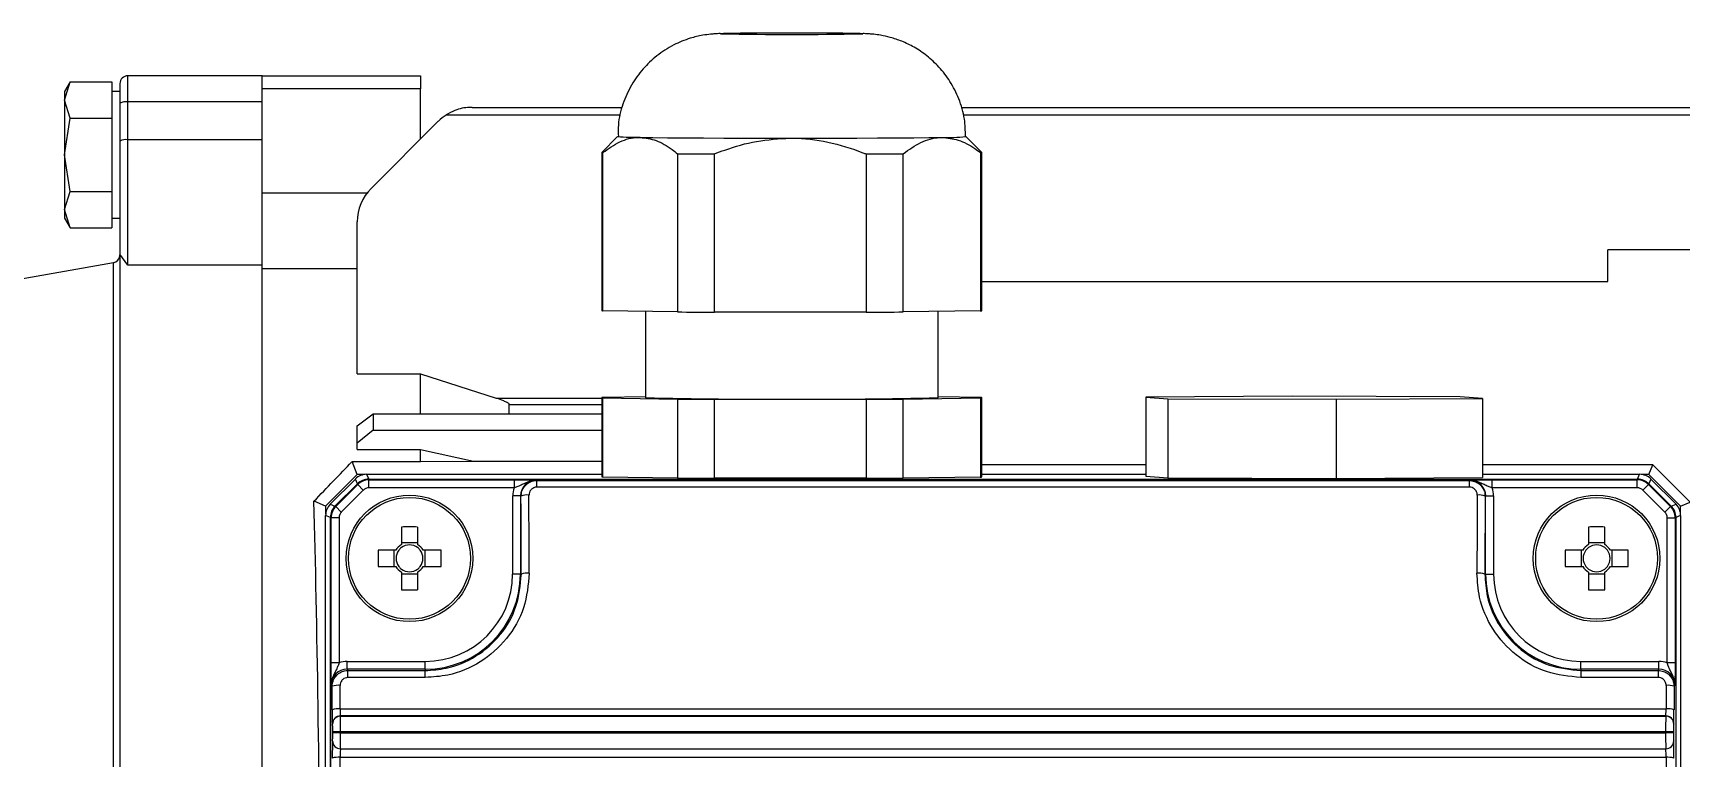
# Model space of a CAD drawing. Header units: centimetres. Extents: x 470464 to 524273, y 49611 to 59074.
# Drawn here: x 508253.36 to 508263.77, y 50602.15 to 50606.73 of the extents above; entities that cross this region are included whole.
import ezdxf

# ---------------------------------------------------------------- set-up
doc = ezdxf.new("R2010")
doc.units = ezdxf.units.CM
doc.header["$MEASUREMENT"] = 0
doc.layers.add('S-COLS-CONC', color=4, linetype='Continuous', lineweight=40)
doc.layers.add('vinç', color=7, linetype='Continuous')

# ---------------------------------------------------------------- blocks, each defined once
blk = doc.blocks.new('tyrhjutry5wjtuydhtsr')
at = {"color": 2, "linetype": 'Continuous', "lineweight": 25}
for p, q in [((71814.555, 30600.166), (71814.563, 30600.167)), ((71809.918, 30599.737), (71809.918, 30599.902)), ((71810.768, 30599.902), (71809.918, 30599.902)), ((71810.768, 30599.902), (71811.768, 30599.902)), ((71810.768, 30599.819), (71810.768, 30599.902)), ((71811.768, 30599.902), (71811.768, 30599.819)), ((71809.518, 30599.748), (71809.554, 30599.864)), ((71809.554, 30599.864), (71809.518, 30599.802)), ((71809.518, 30599.802), (71809.518, 30599.748)), ((71809.554, 30599.864), (71809.818, 30599.864)), ((71809.818, 30599.864), (71809.818, 30599.748)), ((71809.868, 30599.802), (71809.818, 30599.802)), ((71811.768, 30599.819), (71810.768, 30599.819)), ((71810.768, 30599.498), (71810.768, 30599.819)), ((71811.768, 30599.502), (71811.768, 30599.819)), ((71809.554, 30599.633), (71809.518, 30599.748)), ((71809.518, 30599.748), (71809.518, 30599.402)), ((71809.818, 30599.748), (71809.818, 30599.633)), ((71809.868, 30599.728), (71809.868, 30599.489)), ((71809.918, 30599.498), (71809.918, 30599.737)), ((71810.768, 30599.737), (71809.918, 30599.737)), ((71810.768, 30599.498), (71810.768, 30599.737)), ((71812.093, 30599.702), (71813.042, 30599.702)), ((71815.183, 30599.702), (71822.244, 30599.702)), ((71809.518, 30599.402), (71809.554, 30599.633)), ((71809.554, 30599.633), (71809.818, 30599.633)), ((71809.818, 30599.633), (71809.818, 30599.402)), ((71811.456, 30599.19), (71811.88, 30599.614)), ((71811.929, 30599.654), (71813.031, 30599.654)), ((71815.197, 30599.654), (71822.407, 30599.654)), ((71809.918, 30598.705), (71809.918, 30599.498)), ((71809.918, 30599.498), (71810.768, 30599.498)), ((71810.768, 30598.705), (71810.768, 30599.498)), ((71813.013, 30599.517), (71812.913, 30599.417)), ((71815.313, 30599.417), (71815.213, 30599.517)), ((71809.554, 30599.171), (71809.518, 30599.402)), ((71809.518, 30599.402), (71809.518, 30599.056)), ((71809.818, 30599.402), (71809.818, 30599.171)), ((71812.913, 30599.417), (71812.913, 30598.417)), ((71812.92, 30598.416), (71812.92, 30599.416)), ((71813.392, 30599.409), (71813.392, 30598.409)), ((71813.624, 30598.408), (71813.624, 30599.408)), ((71814.583, 30599.408), (71814.583, 30598.408)), ((71814.817, 30598.409), (71814.817, 30599.409)), ((71815.305, 30599.416), (71815.305, 30598.416)), ((71815.313, 30598.417), (71815.313, 30599.417)), ((71809.518, 30599.056), (71809.554, 30599.171)), ((71809.554, 30599.171), (71809.818, 30599.171)), ((71809.818, 30599.171), (71809.818, 30599.056)), ((71810.768, 30599.161), (71811.431, 30599.161)), ((71809.554, 30598.94), (71809.518, 30599.056)), ((71809.518, 30599.056), (71809.518, 30599.002)), ((71809.818, 30599.056), (71809.818, 30598.94)), ((71809.518, 30599.002), (71809.554, 30598.94)), ((71809.818, 30599.002), (71809.868, 30599.002)), ((71811.368, 30598.018), (71811.368, 30598.978)), ((71809.554, 30598.94), (71809.818, 30598.94)), ((71809.918, 30598.705), (71809.868, 30598.774)), ((71809.868, 30598.774), (71809.868, 30594.312)), ((71819.268, 30598.602), (71819.268, 30598.802)), ((71821.068, 30598.802), (71819.268, 30598.802)), ((71809.827, 30598.72), (71809.099, 30598.591)), ((71809.827, 30593.502), (71809.827, 30598.72)), ((71810.768, 30598.705), (71809.918, 30598.705)), ((71810.768, 30594.6), (71810.768, 30598.705)), ((71811.368, 30598.681), (71810.768, 30598.681)), ((71815.313, 30598.602), (71819.268, 30598.602)), ((71813.392, 30598.409), (71812.92, 30598.416)), ((71813.188, 30598.412), (71813.188, 30597.867)), ((71814.583, 30598.408), (71813.624, 30598.408)), ((71815.305, 30598.416), (71814.817, 30598.409)), ((71815.038, 30597.867), (71815.038, 30598.412)), ((71811.368, 30598.018), (71811.768, 30598.018)), ((71811.768, 30597.766), (71811.768, 30598.018)), ((71811.768, 30598.018), (71812.246, 30597.865)), ((71812.246, 30597.865), (71812.913, 30597.865)), ((71812.328, 30597.766), (71812.328, 30597.825)), ((71812.328, 30597.825), (71812.913, 30597.825)), ((71812.913, 30597.867), (71812.913, 30597.367)), ((71812.92, 30597.866), (71813.392, 30597.859)), ((71812.92, 30597.366), (71812.92, 30597.866)), ((71813.188, 30597.872), (71812.922, 30597.868)), ((71813.392, 30597.859), (71813.392, 30597.359)), ((71813.624, 30597.858), (71814.583, 30597.858)), ((71813.624, 30597.358), (71813.624, 30597.858)), ((71814.583, 30597.858), (71814.583, 30597.358)), ((71814.817, 30597.859), (71815.305, 30597.866)), ((71814.817, 30597.359), (71814.817, 30597.859)), ((71815.307, 30597.868), (71815.038, 30597.872)), ((71815.305, 30597.866), (71815.305, 30597.366)), ((71815.313, 30597.367), (71815.313, 30597.867)), ((71817.274, 30597.877), (71816.351, 30597.871)), ((71816.351, 30597.871), (71816.49, 30597.861)), ((71816.351, 30597.871), (71816.351, 30597.371)), ((71816.49, 30597.861), (71817.553, 30597.857)), ((71816.49, 30597.861), (71816.49, 30597.361)), ((71818.336, 30597.873), (71817.274, 30597.877)), ((71817.553, 30597.857), (71818.476, 30597.863)), ((71817.553, 30597.857), (71817.553, 30597.357)), ((71818.476, 30597.863), (71818.336, 30597.873)), ((71818.476, 30597.863), (71818.476, 30597.363)), ((71811.368, 30597.69), (71811.468, 30597.766)), ((71811.468, 30597.766), (71811.468, 30597.661)), ((71811.468, 30597.766), (71812.913, 30597.766)), ((71811.368, 30597.58), (71811.368, 30597.69)), ((71811.468, 30597.661), (71811.368, 30597.58)), ((71811.468, 30597.661), (71812.913, 30597.661)), ((71811.368, 30597.539), (71811.368, 30597.58)), ((71811.368, 30597.539), (71811.768, 30597.539)), ((71811.768, 30597.463), (71811.768, 30597.539)), ((71811.768, 30597.539), (71812.102, 30597.467)), ((71811.368, 30597.382), (71811.168, 30597.182)), ((71811.368, 30597.382), (71811.335, 30597.463)), ((71811.335, 30597.463), (71811.768, 30597.463)), ((71811.417, 30597.382), (71811.368, 30597.382)), ((71811.427, 30597.383), (71811.44, 30597.352)), ((71811.427, 30597.383), (71812.913, 30597.383)), ((71811.768, 30597.463), (71812.102, 30597.467)), ((71812.102, 30597.467), (71812.913, 30597.467)), ((71816.351, 30597.442), (71815.313, 30597.442)), ((71815.313, 30597.383), (71816.351, 30597.383)), ((71819.553, 30597.442), (71818.476, 30597.442)), ((71818.476, 30597.383), (71819.47, 30597.383)), ((71819.457, 30597.352), (71819.47, 30597.383)), ((71819.528, 30597.382), (71819.48, 30597.382)), ((71819.528, 30597.382), (71819.553, 30597.442)), ((71819.728, 30597.182), (71819.528, 30597.382)), ((71819.789, 30597.207), (71819.553, 30597.442)), ((71811.197, 30597.194), (71811.356, 30597.353)), ((71811.227, 30597.181), (71811.369, 30597.323)), ((71811.228, 30597.181), (71811.369, 30597.323)), ((71811.232, 30597.179), (71811.371, 30597.318)), ((71811.406, 30597.283), (71811.267, 30597.144)), ((71811.369, 30597.323), (71811.356, 30597.353)), ((71811.371, 30597.318), (71811.369, 30597.323)), ((71811.369, 30597.323), (71811.369, 30597.323)), ((71811.406, 30597.283), (71811.371, 30597.318)), ((71811.44, 30597.352), (71811.442, 30597.348)), ((71811.44, 30597.352), (71819.457, 30597.352)), ((71811.44, 30597.352), (71819.457, 30597.352)), ((71811.44, 30597.352), (71811.44, 30597.352)), ((71811.442, 30597.348), (71812.359, 30597.348)), ((71811.442, 30597.298), (71811.442, 30597.348)), ((71812.359, 30597.298), (71811.442, 30597.298)), ((71812.359, 30597.348), (71812.359, 30597.298)), ((71812.5, 30597.346), (71812.502, 30597.344)), ((71812.502, 30597.302), (71812.502, 30597.344)), ((71812.502, 30597.344), (71818.394, 30597.344)), ((71818.394, 30597.302), (71812.502, 30597.302)), ((71813.392, 30597.359), (71812.92, 30597.366)), ((71814.583, 30597.358), (71813.624, 30597.358)), ((71815.305, 30597.366), (71814.817, 30597.359)), ((71816.351, 30597.371), (71816.49, 30597.361)), ((71816.49, 30597.361), (71817.553, 30597.357)), ((71817.553, 30597.357), (71818.476, 30597.363)), ((71818.394, 30597.344), (71818.397, 30597.346)), ((71818.394, 30597.302), (71818.394, 30597.344)), ((71818.538, 30597.348), (71819.455, 30597.348)), ((71818.538, 30597.298), (71818.538, 30597.348)), ((71819.455, 30597.298), (71818.538, 30597.298)), ((71819.455, 30597.348), (71819.457, 30597.352)), ((71819.455, 30597.298), (71819.455, 30597.348)), ((71819.457, 30597.352), (71819.457, 30597.352)), ((71819.49, 30597.283), (71819.526, 30597.318)), ((71819.629, 30597.144), (71819.49, 30597.283)), ((71819.528, 30597.323), (71819.526, 30597.318)), ((71819.526, 30597.318), (71819.665, 30597.179)), ((71819.527, 30597.323), (71819.528, 30597.323)), ((71819.54, 30597.353), (71819.528, 30597.323)), ((71819.528, 30597.323), (71819.669, 30597.181)), ((71819.528, 30597.323), (71819.669, 30597.181)), ((71819.54, 30597.353), (71819.7, 30597.194)), ((71811.168, 30597.182), (71811.095, 30597.213)), ((71811.168, 30597.182), (71811.168, 30597.134)), ((71811.197, 30597.194), (71811.227, 30597.181)), ((71811.227, 30597.181), (71811.227, 30597.181)), ((71811.228, 30597.181), (71811.232, 30597.179)), ((71811.267, 30597.144), (71811.232, 30597.179)), ((71812.4, 30597.246), (71812.35, 30597.246)), ((71812.35, 30596.752), (71812.35, 30597.246)), ((71812.4, 30597.246), (71812.4, 30596.752)), ((71812.403, 30597.244), (71812.4, 30597.246)), ((71818.497, 30597.246), (71818.494, 30597.244)), ((71818.497, 30596.752), (71818.497, 30597.246)), ((71818.497, 30597.246), (71818.547, 30597.246)), ((71818.547, 30597.246), (71818.547, 30596.752)), ((71819.629, 30597.144), (71819.665, 30597.179)), ((71819.665, 30597.179), (71819.669, 30597.181)), ((71819.669, 30597.181), (71819.7, 30597.194)), ((71819.669, 30597.181), (71819.669, 30597.181)), ((71819.728, 30597.182), (71819.789, 30597.207)), ((71819.728, 30597.134), (71819.728, 30597.182)), ((71811.198, 30597.111), (71811.168, 30597.123)), ((71811.168, 30589.081), (71811.168, 30597.123)), ((71811.203, 30597.109), (71811.198, 30597.111)), ((71811.198, 30597.111), (71811.198, 30589.093)), ((71811.198, 30589.093), (71811.198, 30597.111)), ((71811.198, 30597.111), (71811.198, 30597.111)), ((71811.203, 30596.192), (71811.203, 30597.109)), ((71811.253, 30597.109), (71811.203, 30597.109)), ((71811.253, 30597.109), (71811.253, 30596.192)), ((71819.644, 30596.192), (71819.644, 30597.109)), ((71819.644, 30597.109), (71819.694, 30597.109)), ((71819.698, 30597.111), (71819.694, 30597.109)), ((71819.694, 30597.109), (71819.694, 30596.192)), ((71819.698, 30597.111), (71819.698, 30589.093)), ((71819.699, 30597.111), (71819.698, 30597.111)), ((71819.729, 30597.123), (71819.699, 30597.111)), ((71819.699, 30597.111), (71819.699, 30589.093)), ((71819.729, 30597.123), (71819.729, 30589.081)), ((71811.647, 30597.05), (71811.647, 30596.939)), ((71811.75, 30596.939), (71811.75, 30597.05)), ((71819.147, 30597.05), (71819.147, 30596.939)), ((71819.25, 30596.939), (71819.25, 30597.05)), ((71811.612, 30596.904), (71811.5, 30596.904)), ((71811.6, 30596.904), (71811.6, 30596.801)), ((71811.75, 30596.95), (71811.647, 30596.95)), ((71811.897, 30596.904), (71811.785, 30596.904)), ((71811.797, 30596.801), (71811.797, 30596.904)), ((71819.112, 30596.904), (71819, 30596.904)), ((71819.1, 30596.904), (71819.1, 30596.801)), ((71819.25, 30596.95), (71819.147, 30596.95)), ((71819.397, 30596.904), (71819.285, 30596.904)), ((71819.297, 30596.801), (71819.297, 30596.904)), ((71811.5, 30596.801), (71811.612, 30596.801)), ((71811.647, 30596.765), (71811.647, 30596.654)), ((71811.75, 30596.654), (71811.75, 30596.765)), ((71811.785, 30596.801), (71811.897, 30596.801)), ((71819, 30596.801), (71819.112, 30596.801)), ((71819.147, 30596.765), (71819.147, 30596.654)), ((71819.25, 30596.654), (71819.25, 30596.765)), ((71819.285, 30596.801), (71819.397, 30596.801)), ((71811.647, 30596.754), (71811.75, 30596.754)), ((71812.4, 30596.752), (71812.35, 30596.752)), ((71812.4, 30596.752), (71812.405, 30596.752)), ((71818.497, 30596.752), (71818.492, 30596.752)), ((71818.497, 30596.752), (71818.547, 30596.752)), ((71819.147, 30596.754), (71819.25, 30596.754)), ((71811.253, 30596.192), (71811.203, 30596.192)), ((71811.304, 30596.151), (71811.304, 30596.201)), ((71811.304, 30596.201), (71811.798, 30596.201)), ((71811.304, 30596.151), (71811.309, 30596.143)), ((71811.798, 30596.151), (71811.304, 30596.151)), ((71811.309, 30596.099), (71811.309, 30596.143)), ((71811.309, 30596.143), (71811.798, 30596.143)), ((71811.798, 30596.151), (71811.798, 30596.201)), ((71811.798, 30596.151), (71811.798, 30596.143)), ((71811.798, 30596.099), (71811.798, 30596.143)), ((71819.098, 30596.151), (71819.098, 30596.201)), ((71819.098, 30596.201), (71819.592, 30596.201)), ((71819.098, 30596.151), (71819.098, 30596.143)), ((71819.592, 30596.151), (71819.098, 30596.151)), ((71819.098, 30596.143), (71819.098, 30596.099)), ((71819.098, 30596.143), (71819.587, 30596.143)), ((71819.587, 30596.143), (71819.592, 30596.151)), ((71819.587, 30596.143), (71819.587, 30596.099)), ((71819.592, 30596.151), (71819.592, 30596.201)), ((71819.694, 30596.192), (71819.644, 30596.192)), ((71811.209, 30596.043), (71811.204, 30596.051)), ((71811.798, 30596.099), (71811.309, 30596.099)), ((71819.587, 30596.099), (71819.098, 30596.099)), ((71819.692, 30596.051), (71819.687, 30596.043)), ((71811.26, 30595.901), (71819.637, 30595.901)), ((71811.261, 30595.856), (71811.262, 30595.855)), ((71819.635, 30595.856), (71811.261, 30595.856)), ((71811.262, 30595.855), (71819.635, 30595.855)), ((71819.635, 30595.855), (71819.635, 30595.856)), ((71811.212, 30595.805), (71811.211, 30595.806)), ((71811.213, 30595.749), (71811.213, 30595.755)), ((71811.263, 30595.755), (71811.213, 30595.755)), ((71811.263, 30595.749), (71811.213, 30595.749)), ((71811.263, 30595.755), (71811.263, 30595.749)), ((71819.634, 30595.755), (71811.263, 30595.755)), ((71811.263, 30595.749), (71819.634, 30595.749)), ((71819.634, 30595.749), (71819.634, 30595.755)), ((71819.684, 30595.755), (71819.634, 30595.755)), ((71819.684, 30595.749), (71819.634, 30595.749)), ((71819.684, 30595.755), (71819.684, 30595.749)), ((71819.685, 30595.806), (71819.685, 30595.805)), ((71811.262, 30595.649), (71819.635, 30595.649)), ((71819.636, 30595.594), (71811.26, 30595.594))]:
    blk.add_line(p, q, dxfattribs=at)
at = {"color": 2, "linetype": 'Continuous', "lineweight": 25, "flags": 128}
for points in [[(71813.681, 30600.168), (71813.663, 30600.167), (71813.671, 30600.166)], [(71814.563, 30600.167), (71814.546, 30600.168), (71814.544, 30600.168)], [(71813.156, 30599.512), (71813.235, 30599.511), (71813.328, 30599.51), (71813.436, 30599.51), (71813.555, 30599.509), (71813.683, 30599.508), (71813.819, 30599.508), (71813.96, 30599.508), (71814.103, 30599.508)], [(71814.103, 30599.508), (71814.247, 30599.508), (71814.388, 30599.508), (71814.525, 30599.508), (71814.654, 30599.509), (71814.775, 30599.509), (71814.884, 30599.51), (71814.98, 30599.511), (71815.061, 30599.512)], [(71813.392, 30599.409), (71813.419, 30599.409), (71813.447, 30599.408), (71813.475, 30599.408), (71813.504, 30599.408), (71813.533, 30599.408), (71813.563, 30599.408), (71813.593, 30599.408), (71813.624, 30599.408)], [(71814.583, 30599.408), (71814.614, 30599.408), (71814.644, 30599.408), (71814.674, 30599.408), (71814.704, 30599.408), (71814.733, 30599.408), (71814.761, 30599.408), (71814.79, 30599.408), (71814.817, 30599.409)], [(71813.392, 30598.409), (71813.419, 30598.409), (71813.447, 30598.408), (71813.475, 30598.408), (71813.504, 30598.408), (71813.533, 30598.408), (71813.563, 30598.408), (71813.593, 30598.408), (71813.624, 30598.408)], [(71814.583, 30598.408), (71814.614, 30598.408), (71814.644, 30598.408), (71814.674, 30598.408), (71814.704, 30598.408), (71814.733, 30598.408), (71814.761, 30598.408), (71814.79, 30598.409), (71814.817, 30598.409)], [(71812.922, 30597.868), (71812.919, 30597.868), (71812.916, 30597.868), (71812.914, 30597.868), (71812.913, 30597.867), (71812.914, 30597.867), (71812.915, 30597.867), (71812.917, 30597.866), (71812.92, 30597.866)], [(71813.392, 30597.859), (71813.419, 30597.859), (71813.447, 30597.859), (71813.475, 30597.858), (71813.504, 30597.858), (71813.533, 30597.858), (71813.563, 30597.858), (71813.593, 30597.858), (71813.624, 30597.858)], [(71814.583, 30597.858), (71814.614, 30597.858), (71814.644, 30597.858), (71814.674, 30597.858), (71814.704, 30597.858), (71814.733, 30597.858), (71814.761, 30597.858), (71814.79, 30597.859), (71814.817, 30597.859)], [(71815.305, 30597.866), (71815.308, 30597.866), (71815.311, 30597.867), (71815.313, 30597.867), (71815.313, 30597.867), (71815.313, 30597.867), (71815.312, 30597.868), (71815.31, 30597.868), (71815.307, 30597.868)], [(71813.392, 30597.359), (71813.419, 30597.359), (71813.447, 30597.359), (71813.475, 30597.358), (71813.504, 30597.358), (71813.533, 30597.358), (71813.563, 30597.358), (71813.593, 30597.358), (71813.624, 30597.358)], [(71814.583, 30597.358), (71814.614, 30597.358), (71814.644, 30597.358), (71814.674, 30597.358), (71814.704, 30597.358), (71814.733, 30597.358), (71814.761, 30597.358), (71814.79, 30597.359), (71814.817, 30597.359)]]:
    blk.add_lwpolyline(points, dxfattribs=at)
at = {"color": 2, "linetype": 'Continuous', "lineweight": 25}
for centre, radius in [((71811.698, 30596.852), 0.4), ((71811.698, 30596.852), 0.385), ((71819.198, 30596.852), 0.4), ((71819.198, 30596.852), 0.385)]:
    blk.add_circle(centre, radius, dxfattribs=at)
for centre, radius, start, end in [((71814.114, 30624.584), 24.421, 268.9602, 271.0359), ((71814.114, 30573.227), 26.945, 89.0848, 90.9207), ((71809.918, 30599.852), 0.05, 90, 180), ((71809.906, 30599.658), 0.0794, 81.2205, 118.4816), ((71812.093, 30599.402), 0.3, 122.9496, 135), ((71809.906, 30599.419), 0.0794, 81.2205, 118.4816), ((71813.137, 30601.107), 1.594, 265.5402, 270.6584), ((71815.097, 30600.782), 1.27, 268.3876, 275.2748), ((71812.919, 30599.427), 0.0113, 242.951, 276.1185), ((71815.307, 30599.432), 0.0162, 262.765, 294.7691), ((71811.668, 30598.978), 0.3, 135, 180), ((71809.818, 30598.769), 0.05, 280, 0), ((71812.919, 30598.431), 0.0145, 247.5109, 273.2978), ((71815.306, 30598.436), 0.0204, 265.4198, 290.8725), ((71814.115, 30640.757), 42.9, 268.7622, 271.2332), ((71811.44, 30597.252), 0.1, 90.0009, 134.9991), ((71811.442, 30597.248), 0.1, 90.0036, 134.9964), ((71812.919, 30597.381), 0.0145, 247.5109, 273.2978), ((71815.306, 30597.386), 0.0204, 265.4198, 290.8725), ((71819.455, 30597.248), 0.1, 45.0036, 89.9964), ((71819.457, 30597.252), 0.1, 45.0009, 89.9991), ((71811.298, 30597.111), 0.1, 135.0009, 179.9991), ((71811.303, 30597.109), 0.1, 135.0036, 179.9964), ((71812.441, 30597.163), 0.0899, 82.7213, 115.4364), ((71818.455, 30597.163), 0.0899, 64.5636, 97.2787), ((71819.594, 30597.109), 0.1, 0.0036, 44.9964), ((71819.599, 30597.111), 0.1, 0.0009, 44.9991), ((71811.698, 30595.613), 1.438, 87.9477, 92.0523), ((71819.198, 30595.613), 1.438, 87.9477, 92.0523), ((71812.937, 30596.852), 1.438, 177.9477, 182.0523), ((71811.698, 30596.852), 0.101, 120.6869, 149.3131), ((71811.698, 30596.852), 0.0851, 142.7589, 217.2411), ((71811.698, 30596.852), 0.0851, 127.2411, 142.7589), ((71811.698, 30596.852), 0.0851, 52.7589, 127.2411), ((71811.698, 30596.852), 0.101, 30.6869, 59.3131), ((71811.698, 30596.852), 0.0851, 37.2411, 52.7589), ((71811.698, 30596.852), 0.0851, 322.7589, 37.2411), ((71810.46, 30596.852), 1.438, 357.9477, 2.0523), ((71820.437, 30596.852), 1.438, 177.9477, 182.0523), ((71819.198, 30596.852), 0.101, 120.6869, 149.3131), ((71819.198, 30596.852), 0.0851, 142.7589, 217.2411), ((71819.198, 30596.852), 0.0851, 127.2411, 142.7589), ((71819.198, 30596.852), 0.0851, 52.7589, 127.2411), ((71819.198, 30596.852), 0.101, 30.6869, 59.3131), ((71819.198, 30596.852), 0.0851, 37.2411, 52.7589), ((71819.198, 30596.852), 0.0851, 322.7589, 37.2411), ((71817.96, 30596.852), 1.438, 357.9477, 2.0523), ((71811.698, 30596.852), 0.101, 210.6869, 239.3131), ((71811.698, 30596.852), 0.0851, 217.2411, 232.7589), ((71811.698, 30596.852), 0.0851, 232.7589, 307.2411), ((71811.698, 30596.852), 0.101, 300.6869, 329.3131), ((71811.698, 30596.852), 0.0851, 307.2411, 322.7589), ((71812.443, 30596.659), 0.1, 83.4384, 112.593), ((71818.453, 30596.659), 0.1, 67.407, 96.5616), ((71819.198, 30596.852), 0.101, 210.6869, 239.3131), ((71819.198, 30596.852), 0.0851, 217.2411, 232.7589), ((71819.198, 30596.852), 0.0851, 232.7589, 307.2411), ((71819.198, 30596.852), 0.101, 300.6869, 329.3131), ((71819.198, 30596.852), 0.0851, 307.2411, 322.7589), ((71811.698, 30598.091), 1.438, 267.9477, 272.0523), ((71811.798, 30596.752), 0.601, 270, 0), ((71811.798, 30596.752), 0.551, 270, 0), ((71819.098, 30596.752), 0.601, 180, 270), ((71819.098, 30596.752), 0.551, 180, 270), ((71819.198, 30598.091), 1.438, 267.9477, 272.0523), ((71811.248, 30595.93), 0.12, 84.3296, 108.616), ((71819.649, 30595.93), 0.12, 71.384, 95.6704), ((71811.248, 30595.776), 0.125, 84.5865, 107.7139), ((71811.261, 30595.806), 0.05, 90.0278, 179.946), ((71811.262, 30595.805), 0.05, 90.0278, 179.946), ((71819.635, 30595.806), 0.05, 0.054, 89.9722), ((71819.635, 30595.805), 0.05, 0.054, 89.9722), ((71819.649, 30595.776), 0.125, 72.2861, 95.4135), ((71811.262, 30595.699), 0.05, 180.1299, 269.9796), ((71819.635, 30595.699), 0.05, 270.0204, 359.8701), ((71811.248, 30595.455), 0.14, 85.1318, 105.8289), ((71819.648, 30595.455), 0.14, 74.1711, 94.8682)]:
    blk.add_arc(centre, radius, start, end, dxfattribs=at)
for centre, major_axis, ratio, start_param, end_param in [((71806.836, 30593.102), (5.728, 5.724), 0.01851, 5.53183, 5.596897), ((71811.427, 30597.283), (0.0383, -0.0924), 0.999955, 2.748909, 3.534276), ((71819.47, 30597.283), (-0.0383, -0.0924), 0.999955, 2.748909, 3.534276), ((71811.44, 30597.252), (0.0383, -0.0924), 0.999822, 2.748957, 3.534229), ((71811.442, 30597.248), (0.0191, -0.0462), 0.999822, 2.748957, 3.534229), ((71812.5, 30597.246), (0.125, -0.083), 0.999505, 3.37756, 3.729308), ((71812.5, 30597.246), (0.0833, -0.0555), 0.999011, 2.158969, 3.729308), ((71818.397, 30597.246), (0.0833, 0.0555), 0.999011, 5.69547, 7.265809), ((71818.397, 30597.246), (-0.125, -0.083), 0.999505, 2.553877, 2.905625), ((71819.455, 30597.248), (0.0191, 0.0462), 0.999822, 5.890549, 6.675821), ((71819.457, 30597.252), (0.0383, 0.0924), 0.999822, 5.890549, 6.675821), ((71810.99, 30593.102), (0, 5.725), 0.026186, 4.939075, 5.51331), ((71811.268, 30597.123), (0.0924, -0.0383), 0.999955, 2.748909, 3.534276), ((71811.298, 30597.111), (-0.0924, 0.0383), 0.999822, 5.890549, 6.675821), ((71811.732, 30593.102), (0, 25.929), 0.026186, 4.853629, 4.872817), ((71811.782, 30593.102), (0, 25.979), 0.026136, 4.853629, 4.872817), ((71819.114, 30593.102), (0, 25.979), 0.026136, 1.410368, 1.429556), ((71819.164, 30593.102), (0, 25.929), 0.026186, 1.410368, 1.429556), ((71819.598, 30597.111), (-0.0924, -0.0383), 0.999822, 2.748957, 3.534229), ((71819.629, 30597.123), (-0.0924, -0.0383), 0.999955, 2.748909, 3.534276), ((71811.303, 30597.109), (-0.0462, 0.0191), 0.999822, 5.890549, 6.675821), ((71819.594, 30597.109), (-0.0462, -0.0191), 0.999822, 2.748957, 3.534229), ((71811.304, 30596.051), (-0.0555, 0.0833), 0.999011, 5.69547, 7.265809), ((71811.304, 30596.051), (0.083, -0.125), 0.999505, 2.553877, 2.905625), ((71819.592, 30596.051), (-0.083, -0.125), 0.999505, 3.37756, 3.729308), ((71819.592, 30596.051), (0.0555, 0.0833), 0.999011, 5.300561, 6.870901), ((71810.76, 30593.102), (0, 25.929), 0.017455, 4.820337, 4.826071), ((71810.81, 30593.102), (0, 25.979), 0.017421, 4.820337, 4.826071), ((71820.087, 30593.102), (0, 25.979), 0.017421, 1.457114, 1.462848), ((71820.137, 30593.102), (0, 25.929), 0.017455, 1.457114, 1.462848), ((71811.211, 30595.906), (0, 0.1), 0.017455, 1.678745, 3.106686), ((71811.261, 30595.906), (0, 0.05), 0.03491, 1.678745, 3.106686), ((71811.262, 30595.755), (0, 0.1), 0.008728, 4.712389, 6.248279), ((71819.635, 30595.755), (0, 0.1), 0.008728, 0.034907, 1.570796), ((71819.635, 30595.906), (0, 0.05), 0.03491, 3.176499, 4.604441), ((71819.685, 30595.906), (0, 0.1), 0.017455, 3.176499, 4.604441), ((71811.212, 30595.755), (0, 0.05), 0.017455, 4.712389, 6.248279), ((71811.212, 30595.749), (0, 0.05), 0.017455, 3.205807, 4.712389), ((71811.262, 30595.749), (0, 0.1), 0.008728, 3.205807, 4.712389), ((71819.635, 30595.749), (0, 0.1), 0.008728, 1.570796, 3.077378), ((71819.685, 30595.755), (0, 0.05), 0.017455, 0.034907, 1.570796), ((71819.685, 30595.749), (0, 0.05), 0.017455, 1.570796, 3.077378), ((71811.212, 30595.599), (0, 0.1), 0.017455, 0.064215, 1.666872), ((71811.262, 30595.599), (0, 0.05), 0.03491, 0.064215, 1.666872), ((71819.635, 30595.599), (0, 0.05), 0.03491, 4.616313, 6.218971), ((71819.685, 30595.599), (0, 0.1), 0.017455, 4.616313, 6.218971), ((71810.81, 30593.102), (0, 25.979), 0.017421, 4.785431, 4.808465), ((71820.087, 30593.102), (0, 25.979), 0.017421, 1.47472, 1.497755)]:
    blk.add_ellipse(centre, major_axis=major_axis, ratio=ratio, start_param=start_param, end_param=end_param, dxfattribs=at)
for points, knots in [([(71813.66, 30600.168), (71813.65, 30600.168), (71813.637, 30600.167), (71813.596, 30600.164), (71813.541, 30600.157), (71813.462, 30600.138), (71813.361, 30600.097), (71813.26, 30600.032), (71813.17, 30599.946), (71813.096, 30599.843), (71813.043, 30599.723), (71813.014, 30599.612), (71813.017, 30599.542), (71813.018, 30599.517)], [0, 0, 0, 0, 0.066364, 0.096738, 0.146646, 0.224233, 0.329424, 0.450258, 0.561525, 0.679585, 0.803537, 0.930273, 1, 1, 1, 1]), ([(71815.21, 30599.518), (71815.21, 30599.555), (71815.208, 30599.636), (71815.173, 30599.754), (71815.117, 30599.865), (71815.047, 30599.956), (71814.97, 30600.028), (71814.89, 30600.082), (71814.812, 30600.12), (71814.74, 30600.144), (71814.68, 30600.157), (71814.634, 30600.164), (71814.605, 30600.166), (71814.586, 30600.167), (71814.574, 30600.168), (71814.566, 30600.168), (71814.564, 30600.168)], [0, 0, 0, 0, 0.102813, 0.227479, 0.342205, 0.448498, 0.546808, 0.636981, 0.718376, 0.789828, 0.849232, 0.892561, 0.922344, 0.946801, 0.985416, 1, 1, 1, 1]), ([(71809.868, 30599.852), (71809.868, 30599.85), (71809.868, 30599.847), (71809.868, 30599.819), (71809.868, 30599.778), (71809.868, 30599.744), (71809.868, 30599.728)], [0, 0, 0, 0, 0.242227, 0.5, 0.757773, 1, 1, 1, 1]), ([(71812.093, 30599.702), (71812.092, 30599.702), (71812.087, 30599.702), (71812.051, 30599.701), (71811.995, 30599.691), (71811.948, 30599.664), (71811.929, 30599.654)], [0, 0, 0, 0, 0.006089, 0.095912, 0.647289, 1, 1, 1, 1]), ([(71809.868, 30599.489), (71809.868, 30599.417), (71809.868, 30599.272), (71809.868, 30599.075), (71809.868, 30598.901), (71809.868, 30598.816), (71809.868, 30598.774)], [0, 0, 0, 0, 0.247158, 0.5, 0.752842, 1, 1, 1, 1]), ([(71812.92, 30599.416), (71812.955, 30599.441), (71813.027, 30599.493), (71813.108, 30599.512), (71813.151, 30599.512), (71813.156, 30599.512)], [0, 0, 0, 0, 0.466611, 0.947222, 1, 1, 1, 1]), ([(71813.156, 30599.512), (71813.19, 30599.508), (71813.258, 30599.499), (71813.336, 30599.453), (71813.38, 30599.418), (71813.392, 30599.409)], [0, 0, 0, 0, 0.418455, 0.849886, 1, 1, 1, 1]), ([(71813.624, 30599.408), (71813.646, 30599.416), (71813.732, 30599.449), (71813.891, 30599.495), (71814.032, 30599.503), (71814.103, 30599.508)], [0, 0, 0, 0, 0.144547, 0.566474, 1, 1, 1, 1]), ([(71814.103, 30599.508), (71814.108, 30599.508), (71814.188, 30599.507), (71814.345, 30599.488), (71814.498, 30599.441), (71814.576, 30599.41), (71814.583, 30599.408)], [0, 0, 0, 0, 0.031652, 0.486069, 0.956325, 1, 1, 1, 1]), ([(71814.817, 30599.409), (71814.854, 30599.435), (71814.928, 30599.488), (71815.012, 30599.511), (71815.056, 30599.512), (71815.061, 30599.512)], [0, 0, 0, 0, 0.466611, 0.947222, 1, 1, 1, 1]), ([(71815.061, 30599.512), (71815.096, 30599.509), (71815.167, 30599.502), (71815.248, 30599.458), (71815.293, 30599.425), (71815.305, 30599.416)], [0, 0, 0, 0, 0.418455, 0.849886, 1, 1, 1, 1]), ([(71812.246, 30597.865), (71812.261, 30597.86), (71812.284, 30597.852), (71812.309, 30597.841), (71812.32, 30597.834), (71812.325, 30597.83), (71812.328, 30597.827), (71812.328, 30597.825), (71812.328, 30597.825)], [0, 0, 0, 0, 0.493912, 0.741553, 0.826941, 0.912841, 0.962882, 1, 1, 1, 1]), ([(71812.359, 30597.348), (71812.373, 30597.348), (71812.4, 30597.348), (71812.445, 30597.347), (71812.476, 30597.347), (71812.494, 30597.346), (71812.499, 30597.346), (71812.5, 30597.346)], [0, 0, 0, 0, 0.230378, 0.459751, 0.845614, 0.996458, 1, 1, 1, 1]), ([(71812.5, 30597.346), (71812.499, 30597.346), (71812.489, 30597.346), (71812.457, 30597.342), (71812.42, 30597.324), (71812.385, 30597.306), (71812.367, 30597.3), (71812.359, 30597.298)], [0, 0, 0, 0, 0.004156, 0.209418, 0.645446, 0.837982, 1, 1, 1, 1]), ([(71812.403, 30597.244), (71812.404, 30597.255), (71812.406, 30597.278), (71812.424, 30597.308), (71812.449, 30597.331), (71812.477, 30597.342), (71812.496, 30597.344), (71812.502, 30597.344)], [0, 0, 0, 0, 0.217355, 0.4355, 0.652391, 0.866423, 1, 1, 1, 1]), ([(71812.502, 30597.302), (71812.499, 30597.302), (71812.49, 30597.301), (71812.476, 30597.295), (71812.463, 30597.284), (71812.454, 30597.269), (71812.453, 30597.258), (71812.453, 30597.252)], [0, 0, 0, 0, 0.13278, 0.34573, 0.562297, 0.781144, 1, 1, 1, 1]), ([(71818.394, 30597.344), (71818.405, 30597.343), (71818.427, 30597.341), (71818.457, 30597.324), (71818.479, 30597.299), (71818.492, 30597.271), (71818.493, 30597.252), (71818.494, 30597.244)], [0, 0, 0, 0, 0.2112265, 0.4221057, 0.6331945, 0.8463706, 1, 1, 1, 1]), ([(71818.444, 30597.252), (71818.444, 30597.256), (71818.443, 30597.265), (71818.437, 30597.28), (71818.426, 30597.292), (71818.411, 30597.3), (71818.4, 30597.302), (71818.394, 30597.302)], [0, 0, 0, 0, 0.154746, 0.368894, 0.579996, 0.790026, 1, 1, 1, 1]), ([(71818.397, 30597.346), (71818.397, 30597.346), (71818.402, 30597.346), (71818.421, 30597.347), (71818.452, 30597.347), (71818.497, 30597.348), (71818.524, 30597.348), (71818.538, 30597.348)], [0, 0, 0, 0, 0.003542, 0.154386, 0.540249, 0.769622, 1, 1, 1, 1]), ([(71818.538, 30597.298), (71818.53, 30597.3), (71818.512, 30597.306), (71818.477, 30597.324), (71818.44, 30597.342), (71818.408, 30597.346), (71818.397, 30597.346), (71818.397, 30597.346)], [0, 0, 0, 0, 0.162018, 0.354554, 0.790582, 0.995844, 1, 1, 1, 1]), ([(71812.455, 30596.759), (71812.448, 30596.685), (71812.434, 30596.536), (71812.32, 30596.338), (71812.152, 30596.188), (71811.967, 30596.11), (71811.846, 30596.102), (71811.798, 30596.099)], [0, 0, 0, 0, 0.216658, 0.433276, 0.648533, 0.862019, 1, 1, 1, 1]), ([(71819.098, 30596.099), (71819.025, 30596.106), (71818.878, 30596.121), (71818.682, 30596.233), (71818.534, 30596.398), (71818.453, 30596.584), (71818.445, 30596.708), (71818.442, 30596.759)], [0, 0, 0, 0, 0.212019, 0.424105, 0.636852, 0.851036, 1, 1, 1, 1]), ([(71811.798, 30596.143), (71811.842, 30596.146), (71811.954, 30596.154), (71812.125, 30596.226), (71812.28, 30596.363), (71812.385, 30596.546), (71812.398, 30596.683), (71812.405, 30596.752)], [0, 0, 0, 0, 0.138027, 0.351557, 0.566811, 0.783388, 1, 1, 1, 1]), ([(71818.492, 30596.752), (71818.495, 30596.705), (71818.502, 30596.591), (71818.577, 30596.419), (71818.714, 30596.267), (71818.895, 30596.163), (71819.03, 30596.15), (71819.098, 30596.143)], [0, 0, 0, 0, 0.148935, 0.363073, 0.5758, 0.787915, 1, 1, 1, 1]), ([(71811.204, 30596.051), (71811.204, 30596.051), (71811.204, 30596.056), (71811.204, 30596.075), (71811.203, 30596.106), (71811.203, 30596.15), (71811.203, 30596.178), (71811.203, 30596.192)], [0, 0, 0, 0, 0.003542, 0.154386, 0.540249, 0.769622, 1, 1, 1, 1]), ([(71811.253, 30596.192), (71811.25, 30596.183), (71811.244, 30596.166), (71811.226, 30596.131), (71811.208, 30596.094), (71811.204, 30596.061), (71811.204, 30596.051), (71811.204, 30596.051)], [0, 0, 0, 0, 0.162018, 0.354554, 0.790582, 0.995844, 1, 1, 1, 1]), ([(71811.209, 30596.043), (71811.21, 30596.055), (71811.213, 30596.077), (71811.23, 30596.107), (71811.256, 30596.13), (71811.284, 30596.142), (71811.302, 30596.143), (71811.309, 30596.143)], [0, 0, 0, 0, 0.216405, 0.433275, 0.649438, 0.863869, 1, 1, 1, 1]), ([(71819.587, 30596.143), (71819.599, 30596.142), (71819.621, 30596.14), (71819.651, 30596.123), (71819.673, 30596.098), (71819.685, 30596.07), (71819.687, 30596.051), (71819.687, 30596.043)], [0, 0, 0, 0, 0.212598, 0.424954, 0.637499, 0.8514, 1, 1, 1, 1]), ([(71819.692, 30596.051), (71819.692, 30596.051), (71819.692, 30596.061), (71819.689, 30596.094), (71819.67, 30596.131), (71819.652, 30596.166), (71819.647, 30596.183), (71819.644, 30596.192)], [0, 0, 0, 0, 0.004156, 0.209418, 0.645446, 0.837982, 1, 1, 1, 1]), ([(71819.694, 30596.192), (71819.694, 30596.178), (71819.694, 30596.15), (71819.693, 30596.106), (71819.693, 30596.075), (71819.692, 30596.056), (71819.692, 30596.051), (71819.692, 30596.051)], [0, 0, 0, 0, 0.230378, 0.459751, 0.845614, 0.996458, 1, 1, 1, 1]), ([(71811.309, 30596.099), (71811.306, 30596.099), (71811.297, 30596.098), (71811.283, 30596.093), (71811.27, 30596.081), (71811.261, 30596.066), (71811.26, 30596.055), (71811.259, 30596.049)], [0, 0, 0, 0, 0.1355676, 0.3492741, 0.565246, 0.7826026, 1, 1, 1, 1]), ([(71819.637, 30596.049), (71819.637, 30596.053), (71819.636, 30596.062), (71819.63, 30596.076), (71819.619, 30596.089), (71819.604, 30596.098), (71819.593, 30596.099), (71819.587, 30596.099)], [0, 0, 0, 0, 0.149315, 0.363892, 0.576475, 0.78827, 1, 1, 1, 1])]:
    blk.add_open_spline(points, degree=3, knots=knots, dxfattribs=at)
blk = doc.blocks.new('EAWREWFWEFWEGWR')
at = {"layer": 'S-COLS-CONC', "color": 2}
blk.add_blockref('tyrhjutry5wjtuydhtsr', (356460.05, 38226.611), dxfattribs=at)

msp = doc.modelspace()

# ---------------------------------------------------------------- block references
at = {"layer": 'vinç', "color": 0}
msp.add_blockref('EAWREWFWEFWEGWR', (79983.993, -18220.054), dxfattribs=at)

doc.saveas('drawing.dxf')
